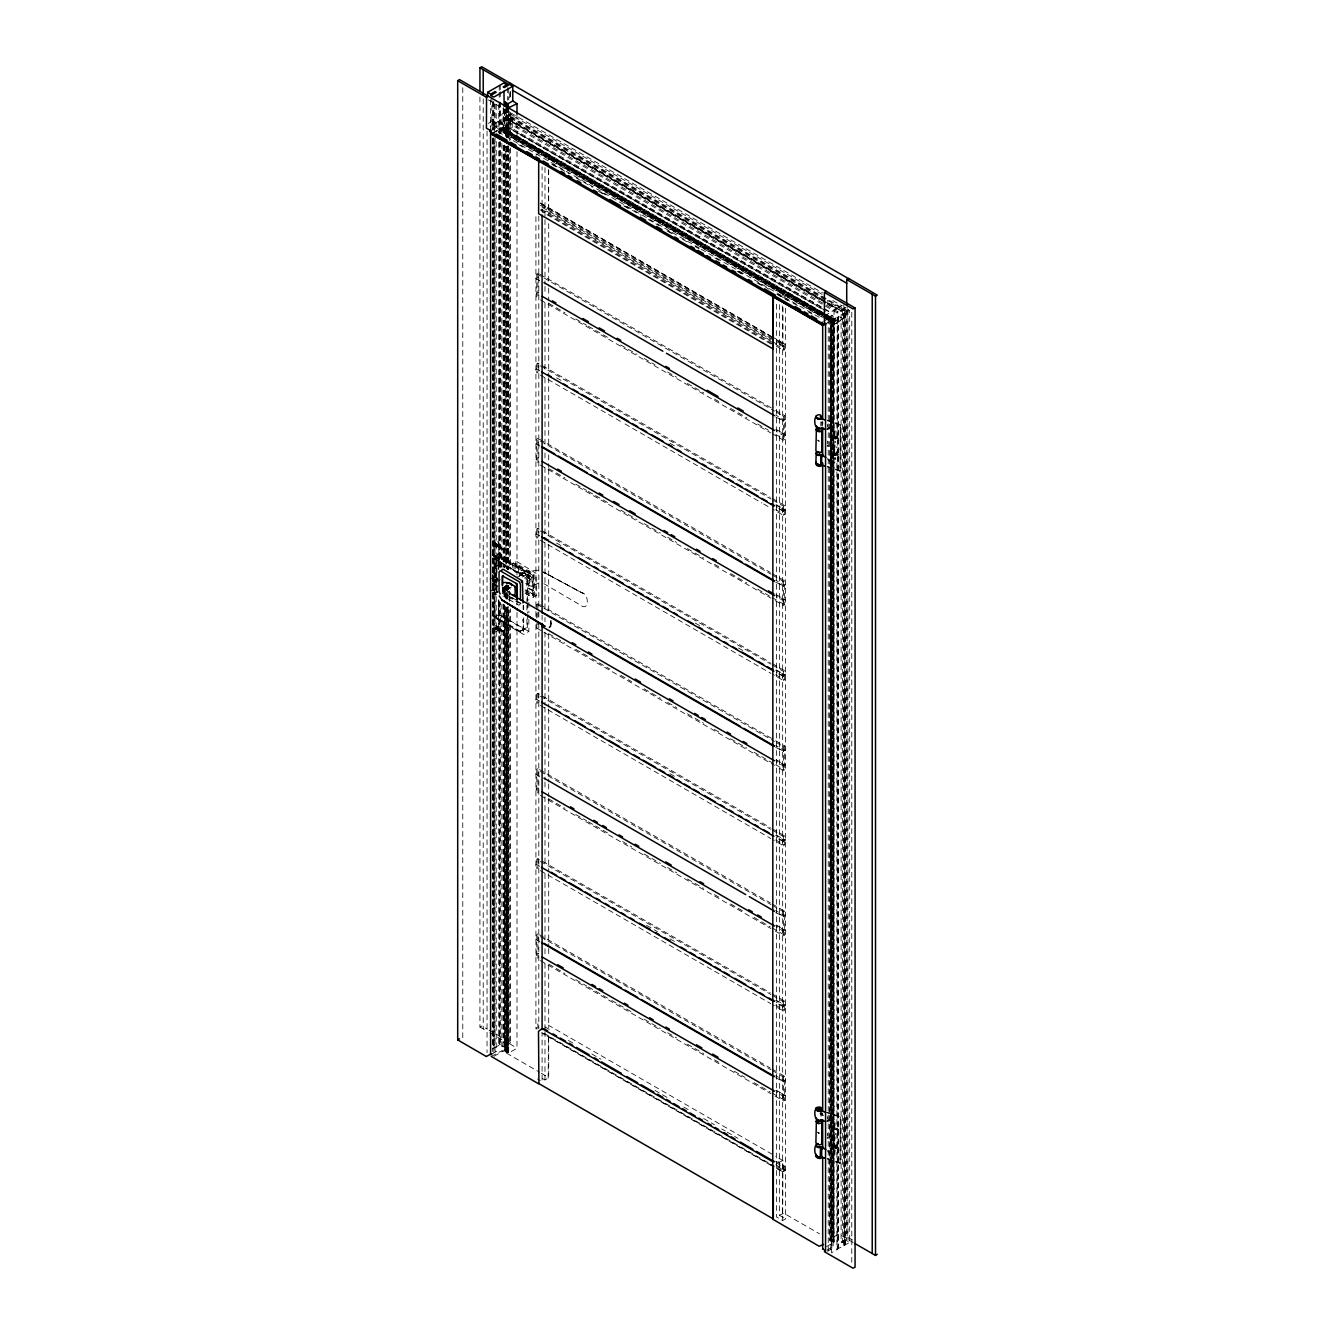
<?xml version="1.0" encoding="UTF-8"?>
<svg xmlns="http://www.w3.org/2000/svg" width="1335" height="1335" viewBox="0 0 1335 1335"><rect width="100%" height="100%" fill="white"/><g stroke="black" fill="none" stroke-linecap="round" stroke-linejoin="round"><path stroke-width="0.75" stroke-dasharray="5 3.75" d="M498.623 546.733C499.607 547.483 497.905 546.115 498.623 546.466M498.806 557.83C493.917 557.179 498.556 557.212 496.753 557.696C493.099 554.609 491.33 556.111 494.968 555.56C494.751 554.125 497.588 561.935 498.94 557.346M496.353 557.129C490.813 556.228 498.472 552.64 495.819 564.271L493.349 565.706L492.265 572.481M497.354 586.682C493.516 581.977 493.533 587.7 492.265 579.206M497.154 585.297C495.836 585.815 497.004 585.631 495.552 584.78C496.236 586.466 491.63 582.427 497.655 586.315M497.755 546.349C507.867 553.942 500.909 544.413 495.335 546.532A2.553 1.468 -60 0 1 495.335 545.347L495.986 544.079M496.453 629.219C500.041 625.748 503.979 634.158 500.258 629.436C500.658 631.739 503.195 629.72 496.336 627.1M835.91 454.351L836.628 455.485L836.745 453.85M836.745 1145.947C835.743 1145.764 837.312 1149.485 837.162 1146.481M494.184 556.361C490.162 553.808 499.457 556.378 498.673 560.183M494.434 584.93C493.316 584.813 496.019 584.647 495.502 585.281C499.24 587.6 490.396 581.476 494.267 584.897M497.888 553.708C496.32 562.853 489.862 550.704 497.671 557.78M493.933 583.862L494.801 584.613M494.768 556.078L494.267 556.411M492.248 554.692L493.399 556.144L493.983 555.226M493.766 584.663L492.248 583.195L493.983 584.263M500.174 548.234C499.207 546.749 500.308 547.216 502.778 549.469M496.987 586.015C496.069 585.648 496.637 586.449 497.104 585.614M498.673 558.063L497.488 558.28M498.072 559.098L499.207 558.38M819.006 440.583C816.82 440.55 820.658 441.802 817.654 440.016M493.65 547C492.515 543.011 499.04 538.139 499.24 544.246M494.067 547.233L495.669 542.477L498.239 541.526M496.086 545.064L495.619 545.982L496.103 544.914M495.819 627.984L497.404 626.749M496.737 626.065C496.87 637.412 492.999 619.807 497.271 627.717C494.684 631.205 497.271 626.232 496.97 627.483M502.711 549.052L498.089 546.132M499.24 626.365L497.321 631.488L494.417 631.622M502.794 631.655L501.693 630.237L503.445 631.722M819.006 1132.681L817.654 1132.113M823.244 1115.226C817.621 1111.388 824.296 1115.726 821.492 1112.99M818.772 1132.964L818.255 1132.197L819.39 1133.465M503.262 631.739L498.456 628.067L498.572 629.736L498.589 628.435L499.824 629.319L499.373 630.187L498.889 628.451M819.773 1113.173L821.008 1113.24M499.34 547.6L499.29 546.833M821.442 1114.158L822.694 1113.841M492.415 583.512L493.299 584.546M496.27 558.814L496.186 560.233L497.588 554.843M499.29 556.995L498.022 557.413L498.105 559.282M502.144 548.585L496.353 546.349M836.644 438.014L836.745 437.246M502.21 631.138L502.861 630.921M497.271 545.648C497.071 541.826 495.235 547.7 496.236 547.35C493.049 547.483 497.204 540.592 497.521 545.247M496.32 628.334L496.036 627.901M535.919 294.384L536.787 293.199M538.806 276.579L537.938 277.763M535.919 369.595L536.787 368.41M538.806 366.541L537.938 367.742M535.919 459.574L536.787 458.372M538.806 441.752L537.938 442.953M535.919 534.784L536.787 533.583M538.806 531.731L537.938 532.915M535.919 699.957L536.787 698.772M538.806 696.92L537.938 698.105M535.919 789.936L536.787 788.735M538.789 772.314L537.938 773.315M535.919 865.147L536.787 863.945M538.806 862.093L537.938 863.278M535.919 955.109L536.787 953.924M538.806 937.303L537.938 938.488M782.66 346.866L783.094 345.932M782.66 436.845L783.528 435.644L776.319 431.489M785.547 419.023L784.68 420.225L775.685 415.018M782.66 512.056L783.528 510.854L776.319 506.699M785.547 509.002L784.68 510.187L775.685 504.997M782.66 602.018L783.528 600.833L776.319 596.678M785.547 584.213L784.68 585.398L775.685 580.208M782.66 677.229L783.528 676.044L776.319 671.889M785.547 674.192L784.68 675.377L775.685 670.17M782.66 767.208L783.528 766.023L776.319 761.851M785.531 749.586L784.68 750.587L775.685 745.381M782.66 842.418L783.528 841.217L776.319 837.062M785.547 839.365L784.68 840.566L775.685 835.36M782.66 932.381L783.528 931.196L776.319 927.041M785.547 914.575L784.68 915.76L775.685 910.57M782.66 1007.591L783.528 1006.406L776.319 1002.251M785.547 1004.554L784.68 1005.739L775.685 1000.549M782.66 1097.57L783.528 1096.385L776.319 1092.214M843.82 317.98L834.892 324.021L834.475 321.985L827.266 317.83M785.547 1079.765L784.68 1080.949L775.685 1075.743M785.547 1169.727L785.23 1170.578M509.453 597.229L509.019 600.199L510.137 598.697M503.295 128.961L836.194 321.001L834.475 321.985M506.799 134.685L503.395 128.777M821.459 422.16L823.044 422.978M500.058 548.084C503.495 548.952 494.2 544.697 496.336 546.816M523.57 629.452L519.899 631.455M818.589 1133.382C818.555 1134.116 818.755 1131.763 817.771 1132.781M493.216 554.909L493.65 555.977M520.083 602.552L519.182 603.053L502.077 593.174M520.466 603.854L518.931 605.206L506.315 597.997M533.299 590.337L525.89 587M500.258 629.436C498.005 629.019 501.66 629.853 501.96 630.571M499.474 629.87L499.924 629.002L499.59 630.02M818.755 440.683L817.804 440.533M493.166 583.529C491.38 584.997 499.14 584.897 493.349 585.698L494.167 565.623M497.972 628.601C499.741 626.365 497.588 632.74 494.668 631.839M506.332 607.775L506.282 1052.08L504.513 1050.778L504.513 605.189M508.051 607.141L508.318 1052.898L508.468 608.443M492.648 572.698L493.733 565.923L495.802 564.238M498.889 558.981L498.422 558.247M501.393 547.967L500.825 548.869L500.892 547.75M827.667 426.933L827.366 424.513M827.667 443.554L827.366 441.117M827.667 1119.047L827.366 1116.611M827.667 1135.651L827.366 1133.231M818.655 441.234L819.39 441.368M502.01 631.171L496.32 628.735L500.675 630.804M498.522 556.662C500.408 554.375 498.372 567.375 498.406 557.246M833.858 438.047L833.858 319.349L831.154 320.834L831.088 1241.3L829.586 1239.781L829.586 321.685L834.041 319.048L834.475 321.067L836.194 320.066L836.194 321.001M832.256 320.216L832.256 1240.749L834.025 1241.867L833.19 1241.984M836.244 438.831L836.745 437.68M497.471 545.631L497.087 546.683M499.507 558.914L499.524 558.681A3.037 1.752 -60 0 0 499.557 557.496L499.257 556.979M820.825 1113.09L820.541 1114.058L823.311 1115.342M495.686 627.183L495.602 627.617A2.553 1.468 -60 0 0 495.552 628.785L496.32 629.269M496.303 627.317L495.836 628.234M835.91 1146.465L836.661 1148.1M500.992 629.469C500.708 631.155 501.426 630.187 500.308 629.536M497.521 558.297L496.303 557.463L496.637 555.827M497.037 545.948L497.121 545.514A2.553 1.468 -60 0 0 497.154 544.346L496.219 543.896M495.652 627.417L496.62 626.098M836.444 1148.133L835.476 1148.05M522.869 620.625L523.153 619.073L523.17 630.287L527.358 627.517L527.392 615.201M516.995 612.448L516.995 1048.225L509.219 1052.714L506.966 1051.696L507.867 1051.179L507.984 606.841M837.178 438.865L837.162 437.83M497.204 628.168L496.336 628.885M496.42 557.646L496.253 557.212M495.686 585.715L495.418 584.713L495.619 585.631M492.882 132.632L502.16 127.81L548.635 154.693L544.98 157.18M824.763 314.059L830.27 317.73M548.702 1036.06L548.702 1077.729L544.98 1079.982L540.341 1077.312M830.403 317.563L830.403 1240.365L826.916 1242.468M842.218 305.548L834.058 310.254L834.108 1242.167L824.429 1247.875M518.38 566.891L532.882 574.534M533.049 590.821L533.299 575.585M525.022 591.789L532.715 595.543L532.515 575.168L514.259 564.488L513.841 570.879M500.675 548.752L500.909 548.001M827.767 428.719A12.199 8.561 45.8 0 0 829.385 427.901L834.992 429.253L834.609 436.044A3.388 2.386 45.8 0 0 834.141 439.232M834.725 435.994L834.992 429.253M827.199 466.833L840.065 471.238L840.316 424.63L827.383 420.191M834.992 462.477L829.652 460.658A12.199 8.561 45.8 0 0 827.416 458.139M834.141 455.836A3.388 2.386 45.8 0 1 834.609 452.648L834.992 444.972M840.065 471.238L840.316 424.63M827.767 1120.816A12.199 8.561 45.8 0 0 829.385 1120.015L834.992 1121.367L834.609 1128.142A3.388 2.386 45.8 0 0 833.758 1129.81M834.725 1128.108L834.992 1121.367M827.199 1158.947L840.065 1163.352L840.316 1116.727L827.383 1112.289M834.992 1149.886L834.725 1155.059L829.652 1152.756A12.199 8.561 45.8 0 0 827.416 1150.236M834.141 1147.933A3.388 2.386 45.8 0 1 834.609 1144.763L834.992 1137.086M840.065 1163.352L840.316 1116.727M498.889 557.479L499.223 558.03M498.406 560.183L499.257 559.482M837.162 454.384C838.096 458.155 835.226 451.397 836.878 446.474M498.406 628.368L498.806 599.866M821.476 1113.957C822.493 1112.439 822.06 1115.96 822.677 1114.108M497.605 554.893L499.741 553.091M498.489 559.148L497.905 558.531L498.539 559.682M498.889 559.315L497.988 558.831M837.162 1148.067L835.91 1146.848M496.336 545.03L500.959 547.483M776.319 669.903L785.114 675.126M782.66 1213.398L782.961 1160.699L775.552 1156.227M498.222 557.579L499.207 557.713M496.937 582.11L497.004 565.79L495.285 564.705L495.285 580.858L497.004 582.043M837.128 1147.599C837.512 1146.365 835.543 1148.884 837.579 1147.416M504.53 1050.712L506.582 1051.479L506.399 607.241M829.602 1239.698L830.604 1239.798M496.603 545.014L496.603 545.781M525.022 593.174L532.465 597.396L536.32 595.543L535.986 573.199L516.728 561.484L512.89 563.32L512.607 570.128M515.811 561.534L515.21 572.515M532.648 595.727L534.484 594.242L534.067 573.933L515.994 563.487L515.577 571.797M519.749 575.819L521.251 575.001A5.957 3.438 60 0 1 525.356 577.371L526.858 579.941A5.524 3.187 60 0 1 526.858 584.546L525.356 585.364M533.399 597.329L533.399 574.684L513.207 563.036M830.77 321.017L829.936 1239.831L833.507 1241.8L830.403 1240.365M497.905 553.758L500.408 553.274L499.34 552.907M498.172 557.196L499.14 557.446M496.653 546.766L497.104 544.747M548.134 1078.146L548.568 1035.86M831.088 1240.966L831.154 320.834L829.836 321.535M833.474 438.264L834.008 319.265L833.357 438.464M493.883 128.51L493.883 120.183L492.648 119.466L490.345 120.801L490.345 127.059M501.86 132.916L501.86 114.143L507.484 110.905M488.276 123.421L493.883 120.183M508.718 111.623L503.095 114.86L501.86 114.143M699.406 248.177L492.298 128.611L492.298 124.923L498.055 121.585L825.831 310.821M825.531 302.678L504.98 117.597L499.207 120.934L830.587 312.24L829.436 312.907M498.055 121.585L830.587 312.707M504.98 117.597L841.517 311.022M492.298 128.611L497.237 125.807L825.948 315.544M827.617 300.308L843.82 309.67L837.779 313.174L506.416 121.869L513.791 117.63L513.942 116.162L506.416 120.467L837.779 311.773L846.724 306.766M510.154 119.683L512.456 118.348L825.814 299.274M491.363 130.58L497.237 127.192L826.765 317.463M493.015 133.266L502.811 127.743L836.194 320.066M504.83 128.761L503.095 129.762L825.614 315.711M503.095 130.68L504.83 129.679M502.811 127.743L505.147 131.164L505.948 130.246L506.716 131.197M826.065 317.563L504.196 131.965L506.849 135.152L505.564 131.865L506.566 131.281M535.919 155.277L538.806 153.608M537.938 273.158L537.938 297.138L536.787 297.805L536.787 273.809L537.938 273.158L773.883 409.361M536.787 278.431L535.919 278.231M537.938 292.532L538.806 292.715M537.938 363.12L536.787 363.787L536.787 373.016L537.938 372.348L537.938 363.12L770.278 497.254M779.373 292.498L783.845 290.446L822.994 313.041M537.938 438.331L536.787 438.998L536.787 462.995L537.938 462.327L537.938 438.331L770.278 572.465M782.66 297.722L785.547 296.07M536.787 443.62L535.919 443.42M537.938 457.705L538.806 457.905M824.429 315.844L836.344 308.919L827.333 303.712M828.484 303.045L837.496 308.251L841.818 305.748L841.818 309.453L827.4 301.126M827.333 304.18L836.344 309.37L837.496 308.251M827.516 1251.312L833.14 1248.075L833.14 316.045L831.872 315.31L826.282 318.564L494.935 127.142M823.662 321.334L828.568 318.498L828.568 317.096M826.916 319.666L833.14 316.045M853.165 1242.518L847.959 1239.514L842.352 1242.752L841.1 1242.034L841.1 310.004L842.352 310.721L846.373 308.402L846.373 1240.432L849.677 1242.334L849.677 310.287L843.787 313.208L844.204 1245.488L836.878 1249.243L836.878 1149.151M513.942 116.162L510.604 114.243L508.735 115.311L846.724 310.454L848.609 309.37M824.396 324.589L838.547 316.328L843.853 318.915L834.058 324.555L832.456 323.137L834.191 322.135L831.638 322.67L830.253 321.301M831.088 320.867L837.295 317.446L837.295 438.381M838.03 1248.575L838.03 316.545L844.204 313.458M776.319 346.132L783.528 350.287L784.68 349.62L784.68 345.014L775.685 339.808M537.938 528.31L536.787 528.977L536.787 538.205L537.938 537.538L537.938 528.31L770.278 662.444M494.784 559.282L498.522 557.112L524.054 571.864L526.908 576.687L526.908 603.12M498.673 559.632L498.289 558.798M498.606 561.351L494.784 558.814L494.784 616.954L499.841 620.208M500.658 567.859L500.658 563.821L497.855 562.185L494.134 564.338L496.553 565.74L500.275 563.604M498.889 561.651L499.841 562.068M500.658 563.821L497.004 565.79M514.259 564.488L515.827 563.537M497.855 578.339L494.134 580.491L496.553 581.893L500.275 579.74M494.517 581.559L497.972 579.574L490.162 578.389M494.918 581.81L498.389 579.807M514.676 571.096L515.911 571.814M776.319 412.115L783.528 416.27L784.68 415.602L784.68 439.599L783.528 440.266L772.731 434.025M520.9 574.35L494.501 558.981L494.501 617.12L520.149 631.939L523.47 630.12L523.17 620.792M520.316 574.017L524.054 571.864M517.513 576.904L520.4 575.235M504.163 596.561L504.363 587.367L507.901 585.331M522.085 577.137L528.86 573.216L499.24 556.128L494.067 559.115L523.67 576.203M494.517 593.558L497.972 591.572L490.162 590.387M494.918 593.791L498.389 591.805M524.405 578.122L526.908 576.687M511.455 586.966L504.363 591.071L507.65 592.957M525.373 579.04L530.696 575.969L530.696 579.657L525.373 582.727A5.74 3.304 60 0 0 530.045 581.609A5.74 3.304 60 0 0 526.624 574.3A5.74 3.304 60 0 0 522.018 575.635M532.915 590.938L525.756 587.083M526.908 619.39L526.908 627.517L524.054 629.069L498.522 614.334L494.784 616.486L520.316 631.238L523.153 629.686M536.787 618.172L536.787 604.188L537.938 603.52L773.883 739.723M495.836 627.834L496.82 628.034M500.124 620.041L520.149 631.939M520.316 631.238L526.908 627.517M528.86 631.472L499.24 614.367L494.067 617.371L523.67 634.459L528.86 631.472L528.86 614.834M536.787 623.562L536.787 628.168L537.938 627.517L537.938 621.509M772.731 500.008L783.528 506.249L784.68 505.581L784.68 514.809L783.528 515.477L772.731 509.236M537.938 693.482L536.787 694.15L536.787 703.378L537.938 702.711L537.938 693.482L770.278 827.633M772.731 575.218L783.528 581.459L784.68 580.792L784.68 604.788L783.528 605.439L772.731 599.215M537.938 768.693L536.787 769.361L536.787 793.357L537.938 792.69L537.938 768.693L770.278 902.827M536.787 773.983L535.936 773.95M537.938 788.084L538.806 788.267M772.731 665.18L783.528 671.422L784.68 670.754L784.68 679.982L783.528 680.65L772.731 674.409M537.938 858.672L536.787 859.34L536.787 868.568L537.938 867.9L537.938 858.672L770.278 992.806M776.319 742.477L783.528 746.632L784.68 745.965L784.68 769.961L783.528 770.629L776.319 766.474M537.938 933.883L536.787 934.55L536.787 958.547L537.938 957.879L537.938 933.883L770.278 1068.017M536.787 939.156L535.919 938.972M537.938 953.257L538.806 953.457M772.731 830.37L783.528 836.611L784.68 835.944L784.68 845.172L783.528 845.839L772.731 839.598M479.933 96.971L479.933 1027.032L481.885 1026.014L487.325 1029.135M493.766 138.84L493.766 1048.042L500.258 1044.738L500.258 602.652M499.874 602.435L499.874 1044.521L503.695 1042.318L506.766 1044.087L503.195 1046.139L504.363 1046.824L509.703 1043.72L509.703 609.962M492.748 139.424L493.132 1048.859L494.15 1048.275L494.15 139.057M501.86 604.138L501.86 1046.173L507.484 1042.935L488.41 1031.938M501.86 1046.173L503.095 1046.89L510.587 1042.568M491.881 1054.016L496.219 1051.513L496.219 140.225M491.197 1056.419L502.16 1050.612L539.524 1072.189M506.399 1051.363L508.685 1050.929L508.685 606.808M505.748 606.524L505.748 1052.08L505.932 606.44M508.685 1050.929L507.166 1051.813L506.966 607.425L507.05 1051.212M772.731 905.581L783.528 911.822L784.68 911.154L784.68 935.151L783.528 935.818L772.731 929.577M772.731 995.56L783.528 1001.784L784.68 1001.133L784.68 1010.361L783.528 1011.012L772.731 1004.788M772.731 1070.753L783.528 1076.995L784.68 1076.344L784.68 1100.324L783.528 1100.991L772.731 1094.75M776.319 1162.818L783.528 1166.974L784.68 1166.306L784.68 1170.928L775.685 1165.722M779.373 304.614L779.373 1215.317L783.845 1213.248L819.456 1233.79M776.503 304.263L776.503 1216.969L782.66 1220.54L785.547 1218.872L785.547 306.166M831.638 1240.399L834.191 1239.865L832.456 1240.866L832.556 320.016L505.147 131.164M832.256 1240.749L833.257 1240.165L833.407 1131.78M826.982 1250.177L831.905 1247.357L833.14 1248.075M841.1 1242.034L848.509 1237.795L852.347 1239.881M844.204 1245.488L849.677 1242.334M837.295 1149.402L837.295 1249.477L831.521 1252.797L831.521 320.767L827.65 318.698M830.604 321.101L824.346 318.464M832.156 320.25L833.357 319.616M834.992 435.527L834.876 435.56A3.388 2.386 45.8 0 0 834.408 438.748M834.992 452.131L834.876 452.181A3.388 2.386 45.8 0 0 834.408 455.368M834.992 1127.624L834.876 1127.674A3.388 2.386 45.8 0 0 834.108 1130.094M834.992 1144.228L834.876 1144.279A3.388 2.386 45.8 0 0 834.876 1148.2M494.017 1056.285L503.979 1050.562L505.431 1050.812M548.134 155.344L548.568 159.916M536.353 368.66L539.74 370.763M782.544 290.68L782.977 297.321M536.253 533.883L539.74 535.952M782.994 511.155L775.685 506.983M782.994 676.328L775.685 672.156M782.994 841.517L775.685 837.345M548.134 1025.08L773.749 1155.176M782.994 1006.69L775.685 1002.535M782.994 1171.88L775.685 1167.708M518.597 566.607L533.149 575.669M534.234 594.843L525.039 589.803M535.986 595.827L525.89 590.687M519.465 576.42L519.465 573.182L531.731 570.445L538.906 570.195M539.023 582.861L531.38 586.299A22.194 12.816 60 0 1 525.139 582.594M503.095 132.065L512.173 127.626L512.456 118.348M834.759 324.005L823.945 317.763M775.685 417.004L783.528 420.892L776.319 416.72M785.547 435.177L775.685 429.787M775.685 582.193L783.528 586.065L776.319 581.91M785.547 600.366L775.685 594.976M775.685 747.366L783.528 751.255L776.319 747.083M785.547 765.539L775.685 760.149M775.685 912.556L783.528 916.427L776.319 912.272M785.547 930.729L775.685 925.339M775.685 1077.729L783.528 1081.617L776.319 1077.462M785.547 1095.901L775.685 1090.511M782.844 1160.449L779.373 1162.251L775.769 1160.165M508.018 1052.698L505.748 1052.08M495.619 545.982L496.453 546.098L495.619 545.581M498.372 559.749L498.022 559.599A3.037 1.752 -60 0 1 497.955 558.38M827.199 420.692L840.065 425.097M829.385 427.901L834.725 429.736M835.91 438.13L835.91 437.746M837.98 438.848L836.928 438.481M829.652 460.658L833.207 461.877M827.383 466.332L840.316 470.771M825.364 1112.172L840.065 1117.211M829.385 1120.015L834.725 1121.834M829.652 1152.756L834.992 1154.591M827.383 1158.43L840.316 1162.868M506.733 134.685L502.978 128.21L834.025 319.249M506.849 135.152L822.544 317.413M543.979 583.745L580.742 605.272C589.386 612.097 589.269 593.408 581.76 592.673L543.295 572.114M543.962 572.481L583.362 593.624L543.462 571.964M505.865 130.747L825.798 315.594M488.293 99.908L822.694 292.966M822.01 294.317L510.454 114.443L506.132 116.946L826.682 302.01M832.806 300.559L841.818 305.748M510.454 118.131L825.597 300.091M508.752 119.149L825.681 302.127M827.483 303.162L840.082 310.438M504.98 118.064L825.531 303.145M837.295 317.446L836.878 438.331M498.055 122.052L825.831 311.289M827.75 316.562L833.14 319.716M827.55 316.712L833.023 319.766L832.973 1240.332M827.316 316.796L834.475 321.067M505.564 131.865L826.599 317.213M828.401 318.264L832.005 320.35M827.85 318.598L831.455 320.684M492.298 124.923L825.914 317.613M503.395 132.699L822.927 317.246M701.209 249.228L821.876 318.881M518.631 144.647L525.84 148.802M552.84 164.389L569.06 173.75M576.253 177.905L592.456 187.267M601.468 192.474L606.874 195.577M624.88 205.974L641.084 215.335M648.276 219.491L659.089 225.732M668.084 230.938L675.293 235.093M682.502 239.249L687.892 242.369M695.101 246.524L698.706 248.61M714.909 257.955L722.118 262.127M738.322 271.472L745.514 275.627M758.13 282.92L768.927 289.144M777.938 294.351L797.746 305.782M808.543 312.023L812.147 314.092M551.739 164.305L558.931 168.494M598.564 191.339L605.756 195.527M623.762 205.89L629.169 209.044M666.983 230.855L672.389 233.992M737.22 271.405L744.429 275.577M757.028 282.836L764.237 287.025M776.853 294.267L787.65 300.542M540.341 202.953L770.362 335.752M772.164 336.787L785.547 344.513L782.66 346.182L776.503 342.611M540.391 203.321L774.517 338.489M776.319 339.524L785.33 344.73M541.543 204.639L773.883 338.773M540.391 205.306L774.534 340.475M776.319 341.51L783.528 345.682L783.528 350.287M542.093 207.275L771.096 339.49M770.362 340.358L544.98 210.229L548.552 207.643L548.568 170.263M772.164 341.393L779.373 345.565L782.927 343.178L782.977 307.651M541.543 209.245L773.883 343.379M775.685 344.43L784.68 349.62M540.391 209.912L774.534 345.098M771.096 344.113L542.093 211.898L542.093 166.908M827.366 429.336L828.184 429.803L827.667 428.468M775.685 410.412L784.68 415.602M536.787 273.809L542.194 276.929M543.996 277.98L774.534 411.08M827.366 445.94L828.184 446.424L827.667 445.072M536.136 278.715L539.74 280.784M776.319 429.503L785.33 434.709M548.752 303.379L564.955 312.74M575.769 318.982L586.566 325.223M588.368 326.257L593.775 329.378M595.577 330.412L609.978 338.74M620.792 344.981L636.995 354.326M644.204 358.498L655.001 364.739M667.617 372.014L676.628 377.204M687.425 383.445L703.628 392.807M714.442 399.048L721.651 403.203M730.645 408.41L746.866 417.755M757.663 423.996L768.476 430.237M775.685 434.392L784.68 439.599M540.391 299.891L770.929 432.991M772.081 498.305L784.68 505.581M540.391 365.873L770.929 498.973M556.595 377.855L562.002 380.976M670.07 443.37L677.262 447.525M776.319 504.713L785.33 509.92M775.685 509.603L784.68 514.809M540.391 375.102L623.245 422.928M625.047 423.963L761.918 502.995M763.72 504.029L770.929 508.201M772.081 573.516L784.68 580.792M540.391 441.084L770.929 574.167M536.136 443.887L539.74 445.973M776.319 594.692L785.33 599.882M548.752 468.568L564.955 477.93M575.769 484.154L586.566 490.396M588.368 491.447L593.775 494.567M595.577 495.602L609.978 503.912M620.792 510.154L636.995 519.515M644.204 523.67L660.408 533.032M667.617 537.187L676.628 542.394M687.425 548.635L703.628 557.997M714.442 564.221L721.651 568.393M730.645 573.583L746.866 582.944M757.663 589.186L770.278 596.461M772.081 597.496L784.68 604.788M540.391 465.064L770.929 598.163M772.081 663.478L784.68 670.754M540.391 531.046L770.929 664.146M556.595 543.045L562.002 546.165M695.285 623.111L700.675 626.215M738.505 648.059L743.912 651.18M775.685 674.792L784.68 679.982M540.391 540.274L623.245 588.118M625.047 589.152L770.929 673.374M498.789 556.778L524.104 571.347L527.392 577.07M530.696 575.969L527.408 574.067L527.392 601.15M500.124 561.902L514.96 570.462M516.194 571.18L520.233 573.516L521.851 576.253M527.408 577.771L530.696 579.657M775.685 740.775L784.68 745.965M536.787 604.188L542.194 607.308M543.996 608.343L774.534 741.442M492.465 580.375L496.987 582.995L496.987 594.993L492.465 592.373M504.363 587.367L507.65 589.269M496.186 584.496L495.886 589.82M507.233 594.158L503.145 591.522L502.894 586.799M506.616 594.325L502.627 591.555M509.77 596.311L502.544 591.271M511.405 597.246L516.345 600.099M521 603.487L502.277 591.989M776.319 759.865L785.33 765.072M548.752 633.741L564.955 643.103M575.769 649.344L590.17 657.671M591.972 658.706L597.379 661.826M599.181 662.861L609.978 669.102M620.792 675.343L631.589 681.584M644.204 688.86L660.408 698.222M667.617 702.377L676.628 707.567M687.425 713.808L703.628 723.169M714.442 729.411L721.651 733.566M730.645 738.772L746.866 748.134M754.058 752.289L773.883 763.72M775.685 764.771L784.68 769.961M536.787 628.168L542.194 631.288M543.996 632.339L774.534 765.422M772.081 828.668L784.68 835.944M540.391 696.236L770.929 829.335M670.07 773.733L677.262 777.888M776.319 835.076L785.33 840.282M536.136 699.056L539.74 701.125M775.685 839.965L784.68 845.172M540.391 705.464L770.929 838.564M772.081 903.878L784.68 911.154M540.391 771.446L770.929 904.546M536.136 774.267L539.74 776.336M776.319 925.055L785.33 930.245M548.752 798.931L564.955 808.292M575.769 814.534L586.566 820.758M588.368 821.809L593.775 824.93M595.577 825.964L609.978 834.292M622.594 841.567L631.589 846.757M644.204 854.033L660.408 863.395M667.617 867.55L676.628 872.756M687.425 878.997L703.628 888.359M714.442 894.6L721.651 898.755M730.645 903.945L745.063 912.272M754.058 917.462L770.278 926.824M772.081 927.875L784.68 935.151M540.391 795.443L770.929 928.526M772.081 993.841L784.68 1001.133M540.391 861.409L770.929 994.508M646.657 925.389L657.454 931.63M670.07 938.905L677.262 943.077M776.319 1000.265L785.33 1005.455M536.136 864.229L539.74 866.315M775.685 1005.155L784.68 1010.361M540.391 870.637L770.929 1003.736M772.081 1069.051L784.68 1076.344M540.391 936.619L770.929 1069.719M536.136 939.44L539.74 941.525M776.319 1090.228L785.33 1095.434M827.366 1121.433L828.184 1121.917L827.667 1120.566M548.752 964.12L564.955 973.465M575.769 979.706L586.566 985.948M588.368 986.982L593.775 990.103M595.577 991.154L609.978 999.464M611.78 1000.499L617.187 1003.62M618.989 1004.671L631.589 1011.947M644.204 1019.222L660.408 1028.584M667.617 1032.739L676.628 1037.946M687.425 1044.17L703.628 1053.532M714.442 1059.773L721.651 1063.928M734.25 1071.221L745.063 1077.445M754.058 1082.652L770.278 1092.013M772.081 1093.048L784.68 1100.324M540.391 960.616L770.929 1093.715M827.366 1138.054L828.184 1138.521L827.667 1137.186M544.98 1026.915L552.189 1031.087M568.41 1040.449L575.619 1044.621M591.856 1053.983L600.867 1059.189M654.968 1090.411L667.583 1097.704M683.82 1107.082L691.029 1111.237M703.645 1118.53L714.459 1124.771M721.684 1128.943L725.289 1131.012M727.091 1132.063L737.905 1138.304M775.685 1161.116L784.68 1166.306M775.769 1164.787L785.547 1170.428L782.66 1172.08L776.503 1168.525M543.996 1033.29L774.534 1166.389M776.319 1167.424L783.528 1171.596L783.528 1166.974M541.543 1032.539L773.883 1166.673M771.096 1165.405L542.093 1033.19L542.093 1081.634L537.471 1078.964M489.094 1030.169L510.487 1042.602L510.487 608.843M509.703 1043.72L516.995 1048.225M479.933 1027.032L486.691 1030.937M507.65 606.974L507.617 1051.546L507.433 607.158M541.309 1073.207L548.702 1077.729M496.219 1051.513L495.051 1050.845L495.051 137.472M779.373 1215.317L785.547 1218.872M497.821 541.292L498.839 544.012L498.806 569.211M495.068 632.072L493.65 629.119M500.041 552.99L500.992 553.758M508.151 1052.664L504.847 1050.879L504.83 605.372M497.154 627.767L496.57 626.616M496.753 545.231L496.103 544.513L496.887 545.147M836.962 1147.232L836.878 1132.48M833.457 1241.7L833.507 463.195M510.304 589.302L508.802 586.749A5.524 3.187 60 0 1 508.385 585.398M494.601 631.589L494.067 629.369M500.625 553.491L501.81 556.979M493.733 585.865L492.648 579.423M835.243 455.185L835.41 455.569A1.685 1.185 45.8 0 1 835.827 453.9A1.685 1.185 45.8 0 1 837.779 454.818A1.685 1.185 45.8 0 1 837.696 456.637A1.886 1.318 45.8 0 0 838.28 454.484A1.886 1.318 45.8 0 0 835.91 453.366A1.886 1.318 45.8 0 0 835.81 455.602M497.254 627.266L497.187 627.967A2.553 1.468 -60 0 0 497.371 626.599M833.407 1240.082L831.838 1240.515L829.97 1239.114L838.764 1234.041L847.158 1238.546L847.158 306.516M497.237 626.132L497.488 627.033M501.426 554.592L501.71 555.694M501.076 554.325L501.426 566.941M496.303 590.003L497.02 591.922L495.919 589.786M502.394 591.355L502.511 587.333M496.203 588.702L496.27 590.037M851.78 312.323L851.78 1265.33M847.959 309.57L847.959 1239.514M846.724 310.454L846.724 311.839L843.403 309.92L843.403 308.535M845.355 312.791L845.355 1244.821M844.938 1244.587L844.855 307.851L844.654 1241.433M843.853 304.614L843.787 1245.255M842.352 310.721L842.352 1242.752M838.447 316.779L838.447 1248.809M837.779 311.773L837.779 313.174M837.295 440.467L837.295 455.051M837.295 457.137L837.295 1130.628M837.295 1132.714L837.295 1147.316M836.878 463.162L836.878 1130.395M834.725 445.456L834.725 452.598M834.725 1135.768L834.725 1144.712M834.725 1150.37L834.725 1155.059M833.858 446.374L833.858 454.701M833.858 463.028L833.858 1133.582M833.858 1135.668L833.858 1241.867M833.507 446.541L833.474 454.918M833.257 440.417L833.357 455.152M833.257 457.087L833.257 1129.794M831.872 315.31L831.905 1247.357M830.837 317.38L830.837 1249.41M828.234 318.865L828.234 1250.912M822.677 421.243L822.677 425.414M821.859 422.027L821.859 425.898M821.859 1112.188L821.859 1116.06M820.858 421.827L820.825 426.065M820.825 1112.138L820.825 1116.16M783.528 416.27L783.528 440.266M783.528 506.249L783.528 515.477M783.528 581.459L783.528 605.439M783.528 671.422L783.528 680.65M783.528 746.632L783.528 770.629M783.528 836.611L783.528 845.839M783.528 911.822L783.528 935.818M783.528 1001.784L783.528 1011.012M783.528 1076.995L783.528 1100.991M782.66 306.065L782.66 1220.54M548.702 154.927L548.702 161.168M548.702 169.495L548.702 215.335M548.702 223.663L548.702 286.157M548.702 288.243L548.702 300.742M548.702 302.828L548.702 375.736M548.702 377.805L548.702 446.558M548.702 454.885L548.702 467.383M548.702 469.469L548.702 542.377M548.702 544.463L548.702 611.113M548.702 634.025L548.702 706.933M548.702 709.019L548.702 781.926M548.702 784.012L548.702 796.511M548.702 798.597L548.702 871.505M548.702 873.591L548.702 946.498M548.702 948.584L548.702 956.911M548.702 965.238L548.702 1027.733M544.98 167.593L544.98 217.588M544.98 219.658L544.98 284.238M544.98 286.324L544.98 294.651M544.98 302.995L544.98 369.645M544.98 377.972L544.98 444.638M544.98 452.965L544.98 459.223M544.98 467.55L544.98 540.458M544.98 542.544L544.98 609.194M544.98 617.538L544.98 621.693M544.98 632.122L544.98 705.03M544.98 707.099L544.98 780.007M544.98 782.093L544.98 788.351M544.98 796.678L544.98 865.414M544.98 873.758L544.98 940.407M544.98 948.751L544.98 954.992M544.98 963.319L544.98 1029.986M544.98 1031.538L544.98 1079.982M542.093 615.034L542.093 621.276M538.806 216.103L538.806 609.811M538.806 611.881L538.806 618.138M538.806 623.095L538.806 1028.501M537.938 603.52L537.938 619.507M537.938 1028.467L537.938 1023.862L536.787 1024.512L536.787 1029.135M535.919 216.721L535.919 609.377M535.919 611.463L535.919 617.721M535.919 624.747L535.919 1028.935M528.86 573.216L528.86 600.266M528.86 602.335L528.86 612.748M527.392 603.153L527.392 613.199M526.908 605.155L526.908 611.246M523.67 605.339L523.67 609.494L523.47 605.439M523.67 617.821L523.67 634.459M523.153 605.256L523.17 609.544M518.497 567.025L518.347 574.501M516.995 114.109L516.995 141.226M516.995 151.639L516.995 574.918M516.995 599.932L516.995 610.362M510.604 91.731L510.604 97.872M510.487 91.681L510.487 97.939M510.487 112.54L510.487 139.641M510.487 147.985L510.487 569.227M509.703 92.799L509.703 99.057M509.703 111.573L509.703 140.759M509.703 149.103L509.703 568.259M509.703 597.446L509.703 601.618M508.735 88.093L508.718 99.941M508.685 106.399L508.685 137.672M508.685 146.016L508.685 569.277M508.468 109.904L508.468 137.021M508.468 147.451L508.468 568.81M508.468 585.498L508.468 589.669M508.051 106.666L508.151 136.637M508.051 146.283L508.151 569.678M507.917 105.949L507.867 137.605M507.984 145.882L507.867 569.361M507.917 585.514L507.917 589.686M507.684 87.726L507.684 100.242M507.6 106.466L507.684 137.789M507.6 146.099L507.484 569.962M507.433 106.566L507.433 137.855M507.433 146.199L507.433 569.611M507.283 586.399L507.217 599.265M506.966 106.833L507.05 137.105M506.966 146.466L507.05 568.126M507.166 584.763L507.05 599.365M506.849 107.601L506.766 136.954M506.849 147.184L506.849 567.892M506.766 585.314L506.766 599.899M506.582 106.132L506.582 137.371M506.399 146.45L506.582 568.393M506.582 585.047L506.582 599.632M506.332 105.081L506.282 136.404M506.332 146.8L506.282 568.176M506.332 584.83L506.282 599.465M505.932 106.767L505.932 135.903L505.748 111.022M505.932 146.316L505.932 566.874L505.748 146.416M505.932 598.113L505.932 585.614A5.74 3.304 60 0 0 507.35 590.07M505.748 585.715L505.748 598.197M504.83 109.971L504.83 134.935M504.83 145.348L504.83 567.909M504.83 586.649L504.83 597.062M504.513 109.637L504.513 134.618M504.513 145.031L504.513 567.709M504.513 586.449L504.513 596.862M504.363 110.505L504.163 135.753M504.363 145.949L504.163 567.358M504.363 604.722L504.363 1046.824M503.695 108.085L503.695 133.1M503.695 145.615L503.695 566.858M503.695 587.717L503.695 596.044M503.695 604.388L503.695 1042.318M503.195 107.734L503.095 133.617M503.195 145.281L503.095 567.325M503.195 587.367L503.095 596.511M503.195 604.054L503.095 1046.89M502.361 587.417L502.361 591.105M501.86 143.329L501.81 567.158M500.258 85.49L500.258 89.662M500.258 91.748L500.258 100.075M500.258 102.161L500.258 133.45M500.258 141.794L500.275 567.625M499.874 101.944L499.874 133.233M499.874 141.56L499.874 566.974M499.24 86.074L499.24 90.246M499.24 92.332L499.24 100.676M499.24 102.762L499.24 134.034M499.24 142.378L499.24 567.792M499.24 601.735L499.24 1045.322M498.856 104.614L498.856 131.731M498.856 142.161L498.856 569.644M498.856 600.934L498.856 1045.105M498.522 557.112L498.522 569.377M498.522 600.032L498.522 614.334M497.855 562.185L497.855 568.243M497.204 125.79L497.237 127.192M496.553 565.74L496.553 581.893M496.219 104.781L496.219 131.881M495.051 104.097L495.051 129.128M494.15 103.613L494.15 130.713M493.883 138.94L493.883 1052.214M493.766 101.31L493.766 128.41M493.132 102.111L493.132 129.228M493.132 137.572L493.132 1048.859M492.748 101.894L492.748 128.994M492.648 119.466L492.648 127.81M492.648 138.239L492.648 1051.496M491.864 96.838L491.881 126.041M490.596 99.658L490.713 127.459M487.041 131.047L487.041 1052.664M483.22 98.873L483.22 1028.935M462.778 87.726L462.778 1038.647M829.652 1119.531A12.199 8.561 45.8 0 1 827.416 1120.516M827.767 1151.304A12.199 8.561 45.8 0 1 829.385 1153.24M837.712 1132.163A1.736 1.218 45.8 0 0 837.579 1129.994A1.736 1.218 45.8 0 0 835.376 1129.66A1.886 1.318 45.8 0 1 837.846 1129.427A1.886 1.318 45.8 0 1 837.763 1132.013M834.992 1129.677A2.253 1.585 45.8 0 1 836.594 1128.409A2.253 1.585 45.8 0 1 838.747 1130.328A2.253 1.585 45.8 0 1 837.896 1132.264M835.643 1148.05A1.685 1.185 45.8 0 1 835.643 1146.097A1.685 1.185 45.8 0 1 837.696 1146.798A1.685 1.185 45.8 0 1 837.696 1148.751M835.96 1148.217A2.253 1.585 45.8 0 1 835.443 1145.246A2.253 1.585 45.8 0 1 838.413 1146.264A2.253 1.585 45.8 0 1 837.896 1148.868M836.144 1148.067A1.886 1.318 45.8 0 1 835.71 1145.597A1.886 1.318 45.8 0 1 838.196 1146.448A1.886 1.318 45.8 0 1 837.763 1148.617M829.652 427.434A12.199 8.561 45.8 0 1 827.416 428.418M827.767 459.19A12.199 8.561 45.8 0 1 829.385 461.126M835.376 438.965A1.736 1.218 45.8 0 1 835.81 437.263A1.736 1.218 45.8 0 1 837.813 438.18A1.736 1.218 45.8 0 1 837.712 440.066M835.56 439.065A2.253 1.585 45.8 0 1 835.677 436.395A2.253 1.585 45.8 0 1 838.514 437.713A2.253 1.585 45.8 0 1 837.896 440.166M835.56 455.669A2.253 1.585 45.8 0 1 835.677 452.999A2.253 1.585 45.8 0 1 838.514 454.334A2.253 1.585 45.8 0 1 837.896 456.77M835.66 438.798A1.886 1.318 45.8 0 1 836.027 436.712A1.886 1.318 45.8 0 1 838.313 437.93A1.886 1.318 45.8 0 1 837.763 439.899M521.735 575.786A5.74 3.304 60 0 1 526.157 574.334A5.74 3.304 60 0 1 529.795 581.376A5.74 3.304 60 0 1 525.69 583.428M519.448 573.182A22.194 12.816 60 0 1 531.38 577.087M531.614 577.154A27.751 16.187 59.5 0 1 531.53 586.415M507.5 590.854A5.74 3.304 60 0 1 505.681 586.933M507.717 591.188A22.194 12.816 60 0 1 503.912 587.066M492.582 579.407A31.322 22.378 43.8 0 1 492.598 572.682M499.524 557.463A3.037 1.752 -60 0 1 499.524 558.681M822.31 1114.675L822.243 1114.675"/><path stroke-width="1.5" d="M835.042 458.89L834.976 457.855L835.176 458.923M834.609 1150.92L834.642 1150.403M835.176 442.185L835.226 441.701M835.176 1134.283L835.276 1133.916M550.788 623.245L550.821 620.842M550.554 626.299L550.754 623.962M550.754 624.029L550.804 623.161M501.66 570.646L502.277 569.361L503.729 569.511L522.452 581.009L522.986 602.919M502.544 576.036L502.511 585.481M823.345 428.402A12.199 8.561 45.8 0 1 821.893 428.001C815.652 432.507 812.698 420.258 816.252 416.22M821.526 428.502L817.354 428.351L816.252 425.915M820.875 454.618L820.791 464.363L821.859 464.43L818.589 465.264L815.835 463.095L816.252 452.665M821.826 1119.665C816.152 1125.872 812.698 1111.821 816.252 1108.317M821.526 1120.616L817.354 1120.466L816.252 1118.012M821.859 1156.527C815.518 1161.049 812.798 1148.717 816.252 1144.779M487.659 96.487L487.659 92.315L503.695 83.054L506.766 84.823L503.195 86.892L504.363 87.559L509.703 84.455L512.773 86.241L512.773 100.959L516.995 103.696L508.301 107.935M823.345 455.352A12.199 8.561 45.8 0 0 822.627 455.035L821.542 455.252L821.826 454.284M825.364 1158.313L821.626 1157.028L821.826 1146.381M486.19 1056.419L457.705 1039.898L457.705 80.634L459.49 79.583L855.067 307.968L855.067 1267.232L852.998 1268.183L824.413 1251.696M479.933 67.768L508.718 84.389L510.487 83.337L481.701 66.75L479.933 67.768L479.933 90.713M823.545 1244.42L819.139 1246.256L772.765 1219.222L772.898 296.237M457.705 1039.898L459.49 1038.83M826.282 323.654L824.429 324.605L824.413 292.665L826.282 291.347M819.373 452.965L815.885 450.93L816.386 428.568M821.826 430.287C821.442 433.024 816.086 431.605 815.852 429.253M821.859 430.738L821.859 451.964L819.373 452.949M820.274 464.747L820.808 463.896M821.826 1122.385L821.859 1144.078L819.373 1145.046L815.885 1143.044L816.386 1120.666M820.274 1110.703L820.374 1109.268M821.859 1122.818L818.589 1123.669L815.852 1121.35M825.864 1149.635A12.199 8.561 45.8 0 0 822.36 1147.616L822.627 1147.132A12.199 8.561 45.8 0 1 823.345 1147.449M825.564 323.153L825.564 1251.028L822.844 1248.792M821.692 455.252L822.627 455.035M538.706 160.884L538.622 213.7L773.332 349.052M550.42 626.482L549.269 627.45M773.332 296.003L773.115 349.086M824.513 292.448L852.998 308.936L855.067 307.968M773.332 1165.739L773.332 1218.805M821.459 418.89L818.071 418.973L815.835 416.954M821.459 455.335L818.071 455.419L815.835 453.399M821.459 465.031C820.107 466.215 814.55 464.697 816.386 462.26M817.12 1108.768L818.856 1110.753M821.459 1110.987L818.071 1111.087L815.835 1109.068M821.459 1147.433L818.071 1147.533L815.835 1145.513M820.491 1147.032L820.274 1156.844M821.459 1157.128C820.107 1158.313 814.55 1156.811 816.386 1154.374M502.477 575.936L516.895 583.762M510.504 83.387L848.609 278.698M491.197 133.617L822.811 325.49M816.386 416.12C814.3 418.673 821.609 420.925 821.826 417.855M820.474 418.489C824.529 411.013 808.693 416.854 820.274 418.606M816.386 452.548L817.12 454.968L821.676 455.102L821.692 464.947L825.364 466.199M816.386 463.195C814.3 465.731 821.609 467.984 821.826 464.914M491.197 1056.419L538.489 1083.72M816.386 1108.234C814.317 1113.34 826.982 1110.787 819.123 1108.083M817.237 1108.717L817.721 1110.32M820.474 1110.586C825.748 1103.711 807.274 1108.684 820.791 1110.37M820.491 1120.315L821.759 1119.498M816.386 1144.662L817.12 1147.082L821.592 1147.349M816.386 1155.292C814.033 1158.062 822.777 1160.182 821.576 1156.561M486.557 97.205L486.424 128.21L489.745 130.129L489.795 131.414L824.479 324.655M488.276 96.203L486.307 97.205L457.738 80.701M512.773 86.241L494.017 97.021L490.596 95.486L496.219 92.265L495.051 91.581L490.713 94.084L487.659 92.315M506.582 104.047L507.984 104.163L506.966 104.747M503.979 91.297L504.129 105.966L512.773 100.959M506.399 106.833L508.685 106.399L507.166 107.267M846.807 279.499L848.743 278.548M846.724 304.63L846.724 279.549L848.526 278.531M846.724 279.549L875.51 296.17L877.279 295.135L848.81 278.581M486.441 1056.486L490.946 1053.916M491.864 1054.016L490.596 1054.75L490.596 128.844M854.901 1243.519L875.51 1255.417L877.228 1254.249M820.274 1120.399L821.893 1120.098A12.199 8.561 45.8 0 0 823.345 1120.516M538.489 160.918L491.38 134.218L490.863 130.83M820.191 323.554L772.765 296.42M772.898 1161.834L542.093 1028.584L538.489 1031.354L538.923 1083.469M821.542 418.806L825.364 420.058M821.692 428.502L821.642 428.485A12.199 8.561 45.8 0 0 825.864 429.086M821.542 1110.904L825.364 1112.172M821.692 1120.599L821.642 1120.582A12.199 8.561 45.8 0 0 825.864 1121.2M820.141 431.071L817.037 430.087M820.141 452.315L818.171 452.114M504.129 105.966L505.247 106.166M819.373 455.152L818.171 454.868M819.373 1156.944L818.689 1156.828M538.706 1083.503L773.115 1218.838M819.189 464.814L817.053 463.796M819.189 1110.787L818.171 1110.536M819.206 1120.516L817.037 1119.464L818.856 1120.432M819.206 1123.252L817.704 1122.752M818.672 1144.395L818.171 1144.228M819.206 1147.232L818.171 1146.965M821.859 464.28L820.791 463.796M818.856 455.085L817.704 454.651M818.856 464.78L817.12 463.896M818.856 1108.017L821.743 1110.37M818.856 1147.199L817.704 1146.748M503.328 575.819L502.361 576.336L502.361 585.564M818.171 1144.245L817.037 1143.444M511.355 594.425L550.337 616.904M512.34 90.179L846.724 283.237M496.27 133.951L507.066 140.175M510.671 142.261L516.078 145.382M526.874 151.623L532.281 154.743M535.886 156.812L539.49 158.898M543.095 160.984L548.485 164.105M561.101 171.381L564.705 173.45M568.309 175.536L571.897 177.622M577.304 180.726L580.909 182.812M593.508 190.087L597.112 192.173M609.728 199.449L620.525 205.69M640.333 217.121L645.739 220.242M656.553 226.483L661.943 229.603M674.559 236.879L678.163 238.965M690.762 246.241L694.367 248.31M697.971 250.396L703.361 253.516M706.966 255.586L710.57 257.672M715.977 260.792L719.582 262.878M723.186 264.947L726.774 267.033M732.181 270.154L735.785 272.223M748.384 279.516L751.989 281.585M764.605 288.861L775.401 295.102M795.209 306.549L800.616 309.653M804.221 311.739L807.825 313.825M811.43 315.894L816.82 319.015M543.996 282.586L662.861 351.222M666.465 353.291L774.534 415.686M552.356 300.842L555.944 302.928M582.961 318.531L588.368 321.652M599.181 327.876L604.571 330.997M617.187 338.289L620.792 340.358M665.815 366.357L669.419 368.443M707.233 390.271L718.046 396.512M737.855 407.943L743.261 411.063M542.194 296.32L774.534 430.454M547.6 374.634L551.205 376.72M563.804 383.996L567.408 386.082M572.815 389.203L578.205 392.323M581.81 394.392L592.623 400.634M598.03 403.754L603.42 406.875M607.024 408.961L612.431 412.081M616.036 414.15L628.635 421.426M632.239 423.512L637.646 426.633M641.251 428.719L646.657 431.839M652.047 434.96L662.861 441.184M668.268 444.305L671.872 446.391M677.262 449.511L680.867 451.597M693.482 458.873L697.087 460.942M702.477 464.063L706.082 466.149M711.488 469.269L722.302 475.51M727.692 478.631L733.099 481.751M736.703 483.821L742.11 486.941M745.714 489.027L758.313 496.303M761.918 498.389L767.325 501.493M770.929 503.579L774.534 505.665M541.543 371.798L773.883 505.948M542.194 446.724L554.793 454.017M558.397 456.086L587.216 472.723M590.821 474.809L742.11 562.152M745.714 564.238L774.534 580.875M541.543 447.008L773.883 581.142M557.746 469.152L561.351 471.222M599.181 493.066L602.786 495.152M613.583 501.393L618.989 504.496M629.786 510.738L635.193 513.858M664.012 530.496L667.617 532.582M671.221 534.651L674.826 536.737M696.436 549.219L700.041 551.288M712.64 558.581L716.244 560.65M768.476 590.804L773.883 593.925M542.194 461.493L774.534 595.627M543.996 537.738L547.6 539.824M560.199 547.1L563.804 549.186M569.211 552.306L572.815 554.375M578.205 557.496L589.019 563.737M594.425 566.858L598.03 568.944M603.42 572.064L608.827 575.185M612.431 577.254L623.245 583.495M628.635 586.616L634.042 589.736M637.646 591.822L643.053 594.943M646.657 597.012L659.256 604.288M662.861 606.374L668.268 609.494M673.674 612.615L677.262 614.684M688.076 620.925L693.482 624.046M698.889 627.166L702.477 629.252M707.884 632.373L711.488 634.442M715.093 636.528L718.697 638.614M724.104 641.735L727.692 643.804M733.099 646.924L736.703 649.01M742.11 652.131L752.907 658.372M758.313 661.476L763.72 664.596M767.325 666.682L772.731 669.803M541.543 536.987L773.883 671.121M551.205 617.12L585.414 636.862M589.019 638.948L740.308 726.29M743.912 728.376L774.534 746.048M541.543 612.198L773.883 746.332M572.164 642.652L575.769 644.738M588.368 652.014L591.972 654.083M635.193 679.048L640.6 682.168M669.419 698.806L673.024 700.875M694.634 713.357L698.238 715.443M701.843 717.512L705.431 719.598M727.058 732.081L730.645 734.15M743.261 741.426L746.866 743.512M542.194 626.682L774.534 760.817M554.793 709.169L560.199 712.289M565.606 715.41L569.211 717.479M574.617 720.6L585.414 726.841M590.821 729.961L594.425 732.047M599.832 735.168L603.42 737.237M608.827 740.358L619.64 746.599M625.047 749.719L628.635 751.805M634.042 754.926L639.448 758.046M643.053 760.116L655.652 767.391M659.256 769.477L664.663 772.598M668.268 774.667L673.674 777.788M677.262 779.874L680.867 781.96M684.471 784.029L689.878 787.149M693.482 789.235L698.889 792.356M704.279 795.476L715.093 801.718M720.5 804.838L724.104 806.907M729.494 810.028L733.099 812.114M738.505 815.234L742.11 817.304M745.714 819.39L749.319 821.459M754.709 824.579L758.313 826.665M763.72 829.786L769.127 832.906M541.543 702.177L773.883 836.311M543.996 778.138L745.714 894.6M749.319 896.669L774.534 911.238M570.362 806.791L573.967 808.877M593.775 820.307L597.379 822.393M602.786 825.514L606.374 827.583M618.989 834.876L622.594 836.945M635.193 844.221L638.798 846.307M665.815 861.909L671.221 865.03M700.041 881.667L703.628 883.737M748.668 909.736L752.273 911.822M757.663 914.942L761.267 917.011M542.194 791.855L774.534 926.006M551.205 872.272L556.595 875.393M560.199 877.462L565.606 880.583M569.211 882.669L581.81 889.944M585.414 892.03L590.821 895.151M596.228 898.271L599.832 900.341M605.222 903.461L608.827 905.547M612.431 907.616L616.036 909.702M621.442 912.823L625.047 914.909M630.437 918.029L634.042 920.099M639.448 923.219L650.262 929.46M655.652 932.581L659.256 934.65M664.663 937.771L670.07 940.891M680.867 947.132L686.273 950.253M689.878 952.339L695.285 955.459M698.889 957.529L711.488 964.821M715.093 966.89L720.5 970.011M724.104 972.097L729.494 975.217M734.901 978.338L745.714 984.562M751.104 987.683L754.709 989.769M760.116 992.89L763.72 994.976M769.127 998.079L774.534 1001.2M541.543 867.349L773.883 1001.484M543.996 943.311L621.442 988.034M625.047 990.103L637.646 997.395M641.251 999.464L774.534 1076.41M541.543 942.56L773.883 1076.694M557.746 964.704L563.153 967.825M591.972 984.446L595.577 986.532M599.181 988.618L602.786 990.687M624.396 1003.169L628.001 1005.255M649.611 1017.721L653.216 1019.807M665.815 1027.082L669.419 1029.168M696.436 1044.771L701.843 1047.875M712.64 1054.116L718.046 1057.237M542.194 957.045L774.534 1091.179M543.996 1028.684L547.6 1030.753M552.99 1033.874L556.595 1035.96M560.199 1038.029L565.606 1041.15M569.211 1043.236L572.815 1045.322M576.42 1047.391L589.019 1054.667M594.425 1057.787L598.03 1059.873M601.634 1061.959L621.442 1073.39M626.849 1076.511L637.646 1082.752M641.251 1084.821L653.85 1092.113M657.454 1094.183L662.861 1097.303M666.465 1099.389L670.07 1101.458M673.674 1103.544L679.064 1106.665M682.669 1108.751L686.273 1110.82M689.878 1112.906L695.285 1116.027M698.889 1118.096L702.477 1120.182M707.884 1123.302L711.488 1125.388M715.093 1127.458L718.697 1129.543M724.104 1132.664L727.692 1134.733M731.296 1136.819L734.901 1138.905M740.308 1142.026L752.907 1149.302M756.511 1151.371L774.534 1161.767M820.358 416.437L821.459 417.254M817.854 1156.544L816.92 1155.693M542.411 625.097L502.144 600.099L499.223 595.877M822.51 325.54L822.226 322.135M506.849 107.601L507.217 103.679M820.574 416.553L821.576 417.404M516.345 583.495L517.162 599.649M507.217 107.851L507.283 103.196L507.484 107.701M505.064 101.76L508.034 107.117M817.12 427.434L819.857 428.385L816.92 427.133M820.274 1109.168L820.858 1110.053M510.537 593.825L509.002 591.422L509.453 594.559M507.917 107.367L507.934 106.917M507.867 107.668L504.613 101.744M521.401 581.242L521.818 582.36M500.108 594.108L499.073 591.522L499.073 572.131L500.108 570.729L519.432 581.893L520.466 584.48L520.466 599.982M505.281 101.694L504.88 101.827M506.849 103.446L507.05 107.951M505.431 101.961L508.118 106.833M517.212 584.279L517.312 599.565M875.51 296.17L875.51 1255.417M872.222 294.267L872.222 1253.515M822.677 323.237L822.677 419.157M822.677 427.5L822.677 456.687M822.677 462.945L822.677 1111.404M822.677 1119.748L822.677 1148.934M822.677 1157.278L822.677 1249.026M542.093 215.085L542.093 612.949M542.093 623.362L542.093 1029.569M516.995 103.696L516.995 114.109M507.984 104.163L507.867 108.402M483.22 69.67L483.22 94.702M822.36 455.502A12.199 8.561 45.8 0 1 825.864 457.521M506.699 583.211A5.74 3.304 60 0 1 512.039 585.147M506.749 583.111A5.74 3.304 60 0 1 511.739 585.314M503.045 582.661A22.194 12.816 60 0 1 514.96 586.566M514.743 586.482A27.751 15.853 60.5 0 1 514.826 595.66M514.96 595.76A22.194 12.816 60 0 1 512.89 594.859M544.88 626.215L502.144 600.099L544.88 626.215"/></g></svg>
